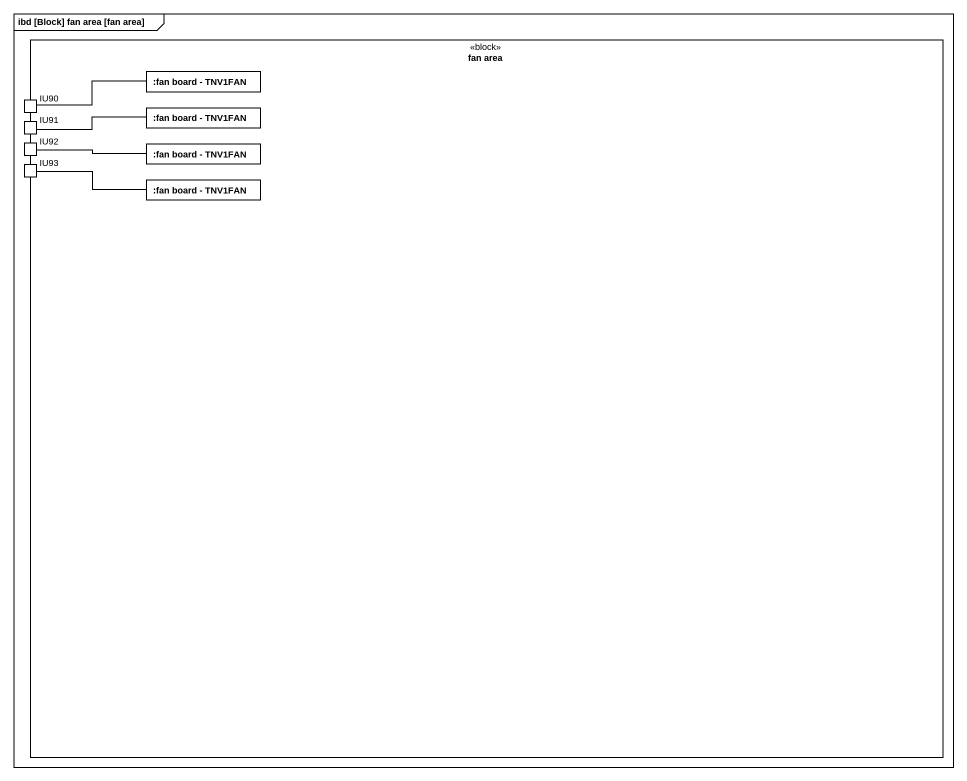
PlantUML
@startuml
mainframe ibd [Block] fan area [fan area]
rectangle "fan area" as fan_area <<block>> {
  rectangle ":fan board - TNV1FAN" as fan_board_TNV1FAN
  port IU90
  port IU91
  rectangle ":fan board - TNV1FAN" as fan_board_TNV1FAN_2
  port IU92
  port IU93
  rectangle ":fan board - TNV1FAN" as fan_board_TNV1FAN_3
  rectangle ":fan board - TNV1FAN" as fan_board_TNV1FAN_4
}
IU90 -right- fan_board_TNV1FAN
IU91 -right- fan_board_TNV1FAN_2
IU92 -right- fan_board_TNV1FAN_3
IU93 -right- fan_board_TNV1FAN_4
@enduml
